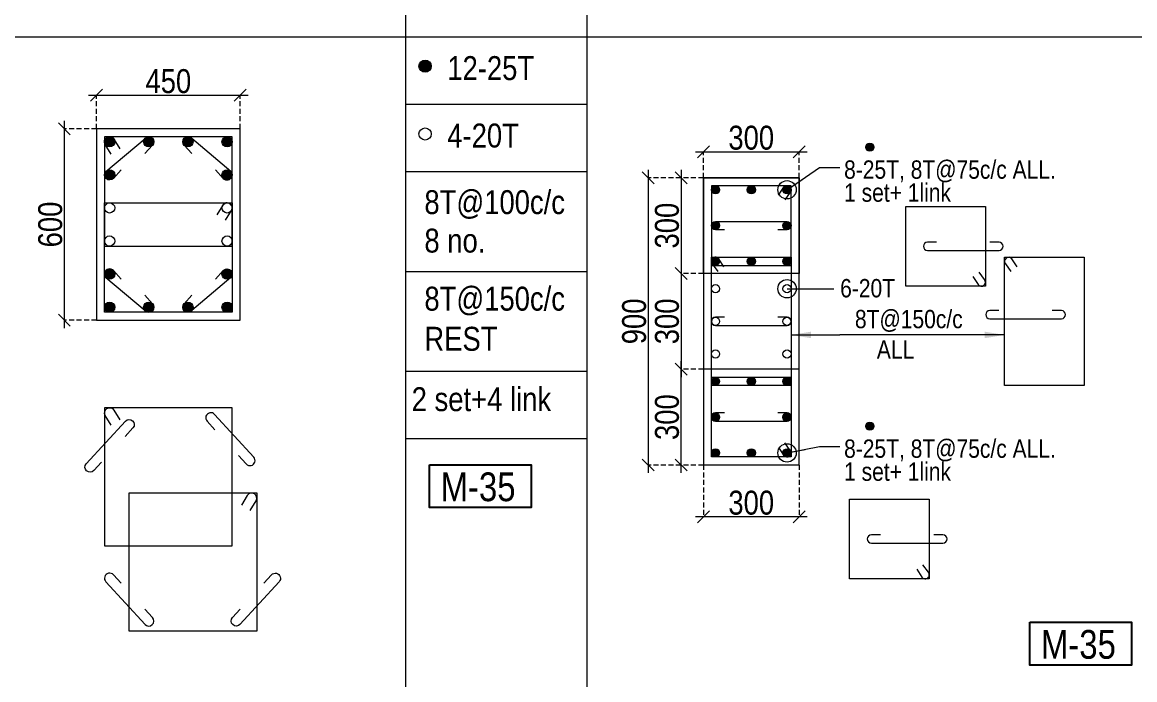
# Model space of a CAD drawing. Header units: millimetres. Extents: x 1112055 to 3390982, y -148532 to 766891.
# Drawn here: x 2098577 to 2112523, y 45613 to 53853 of the extents above; entities that cross this region are included whole.
import ezdxf
from ezdxf.enums import TextEntityAlignment as Align

# ---------------------------------------------------------------- set-up
doc = ezdxf.new("R2010")
doc.units = ezdxf.units.MM
doc.header["$PDMODE"] = 35
doc.header["$PDSIZE"] = -25
doc.linetypes.add('DASHED2', pattern=[0.375, 0.25, -0.125])
doc.linetypes.add('Hidden', pattern=[9.525, 6.35, -3.175])
for name, color, linetype, lineweight in [('B COL', 1, 'Continuous', 30), ('B COL. SIZE DIM', 220, 'Continuous', 25), ('B COLSCH', 204, 'Continuous', 20), ('B COLUMN', 1, 'Hidden', 9), ('B STEEL', 34, 'Continuous', 15), ('B-ST TEXT', 7, 'Continuous', 9)]:
    doc.layers.add(name, color=color, linetype=linetype, lineweight=lineweight)
doc.layers.add('B TEXT', color=7, linetype='Continuous')
doc.styles.add('dim inside', font='romans.shx', dxfattribs={"width": 0.8, "height": 125})
doc.styles.add('SWINC', font='swissc.ttf')
doc.styles.add('TAHOMA', font='tahoma.ttf')
doc.dimstyles.new('dim inside', dxfattribs={"dimtxt": 125, "dimasz": 100, "dimexe": 0, "dimexo": 0, "dimgap": 10, "dimtad": 0, "dimdec": 0, "dimzin": 0, "dimdsep": 46, "dimtxsty": 'dim inside', "dimblk": 'SMALL', "dimcen": 0.09, "dimadec": 0, "dimazin": 0, "dimtfac": 1, "dimtdec": 0, "dimtofl": 0, "dimtmove": 0, "dimatfit": 3, "dimfxl": 1, "dimtolj": 1, "dimtzin": 0, "dimarcsym": 2})
doc.dimstyles.new('PARESH', dxfattribs={"dimscale": 0, "dimtxt": 300, "dimasz": 150, "dimexe": 150, "dimexo": 150, "dimgap": 25, "dimtad": 1, "dimdec": 0, "dimzin": 0, "dimdsep": 46, "dimtxsty": 'TAHOMA', "dimblk": 'ARCHTICK', "dimcen": 100, "dimdle": 150, "dimclrd": 251, "dimclre": 251, "dimclrt": 6, "dimadec": 0, "dimazin": 0, "dimtfac": 1, "dimtdec": 0, "dimtix": 1, "dimtofl": 0, "dimtmove": 0, "dimatfit": 2, "dimfxl": 0.18, "dimtolj": 1, "dimtzin": 0, "dimlwd": 9, "dimlwe": 9, "dimarcsym": 0})

# ---------------------------------------------------------------- blocks, each defined once
blk = doc.blocks.new('_Oblique')
at = {"color": 0, "linetype": 'ByBlock', "lineweight": -2}
blk.add_line((-0.5, -0.5), (0.5, 0.5), dxfattribs=at)
blk = doc.blocks.new('*D3790')
at = {"layer": 'B COL. SIZE DIM', "color": 250, "lineweight": 9, "ltscale": 250, "transparency": 16777216}
blk.add_line((2099408, 52938), (2101408, 52938), dxfattribs=at)
at = {"layer": 'B COL. SIZE DIM', "color": 250, "linetype": 'DASHED2', "lineweight": 9, "ltscale": 250, "transparency": 16777216}
for p, q in [((2099508, 52518), (2099508, 52938)), ((2101308, 52518), (2101308, 52938))]:
    blk.add_line(p, q, dxfattribs=at)
at = {"layer": 'Defpoints', "color": 0, "transparency": 16777216}
for p in [(2101308, 52938), (2099508, 52518), (2101308, 52518)]:
    blk.add_point(p, dxfattribs=at)
at = {"layer": 'B COL. SIZE DIM', "color": 250, "lineweight": 9, "transparency": 16777216, "xscale": 150, "yscale": 150, "zscale": 150, "rotation": 180}
blk.add_blockref('_Oblique', (2099508, 52938), dxfattribs=at)
at = {"layer": 'B COL. SIZE DIM', "color": 250, "lineweight": 9, "transparency": 16777216, "xscale": 150, "yscale": 150, "zscale": 150}
blk.add_blockref('_Oblique', (2101308, 52938), dxfattribs=at)
at = {"layer": 'B COL. SIZE DIM', "color": 6, "transparency": 16777216, "insert": (2100408, 53113), "char_height": 300, "attachment_point": 5, "style": 'SWINC'}
blk.add_mtext('\\A1;450', dxfattribs=at)
blk = doc.blocks.new('*D3791')
at = {"layer": 'B COL. SIZE DIM', "color": 250, "lineweight": 9, "ltscale": 250, "transparency": 16777216}
blk.add_line((2099104, 52618), (2099104, 50018), dxfattribs=at)
at = {"layer": 'B COL. SIZE DIM', "color": 250, "linetype": 'DASHED2', "lineweight": 9, "ltscale": 250, "transparency": 16777216}
for p, q in [((2099508, 52518), (2099104, 52518)), ((2099508, 50118), (2099104, 50118))]:
    blk.add_line(p, q, dxfattribs=at)
at = {"layer": 'Defpoints', "color": 0, "transparency": 16777216}
for p in [(2099508, 52518), (2099104, 50118), (2099508, 50118)]:
    blk.add_point(p, dxfattribs=at)
at = {"layer": 'B COL. SIZE DIM', "color": 250, "lineweight": 9, "transparency": 16777216, "xscale": 150, "yscale": 150, "zscale": 150}
for p, rotation in [((2099104, 52518), 90), ((2099104, 50118), 270)]:
    blk.add_blockref('_Oblique', p, dxfattribs=dict(at, rotation=rotation))
at = {"layer": 'B COL. SIZE DIM', "color": 6, "transparency": 16777216, "insert": (2098929, 51318), "char_height": 300, "attachment_point": 5, "rotation": 90, "style": 'SWINC'}
blk.add_mtext('\\A1;600', dxfattribs=at)
blk = doc.blocks.new('*D3735')
at = {"layer": 'B COL. SIZE DIM', "color": 250, "lineweight": 9, "ltscale": 250, "transparency": 16777216}
blk.add_line((2107015, 52229), (2108415, 52229), dxfattribs=at)
at = {"layer": 'B COL. SIZE DIM', "color": 250, "linetype": 'DASHED2', "lineweight": 9, "ltscale": 250, "transparency": 16777216}
for p, q in [((2107115, 51904), (2107115, 52229)), ((2108315, 51904), (2108315, 52229))]:
    blk.add_line(p, q, dxfattribs=at)
at = {"layer": 'Defpoints', "color": 0, "transparency": 16777216}
for p in [(2108315, 52229), (2107115, 51904), (2108315, 51904)]:
    blk.add_point(p, dxfattribs=at)
at = {"layer": 'B COL. SIZE DIM', "color": 250, "lineweight": 9, "transparency": 16777216, "xscale": 150, "yscale": 150, "zscale": 150, "rotation": 180}
blk.add_blockref('_Oblique', (2107115, 52229), dxfattribs=at)
at = {"layer": 'B COL. SIZE DIM', "color": 250, "lineweight": 9, "transparency": 16777216, "xscale": 150, "yscale": 150, "zscale": 150}
blk.add_blockref('_Oblique', (2108315, 52229), dxfattribs=at)
at = {"layer": 'B COL. SIZE DIM', "color": 6, "transparency": 16777216, "insert": (2107715, 52404), "char_height": 300, "attachment_point": 5, "style": 'SWINC'}
blk.add_mtext('\\A1;300', dxfattribs=at)
blk = doc.blocks.new('*D3736')
at = {"layer": 'B COL. SIZE DIM', "color": 250, "lineweight": 9, "ltscale": 250, "transparency": 16777216}
blk.add_line((2106835, 50804), (2106835, 49404), dxfattribs=at)
at = {"layer": 'B COL. SIZE DIM', "color": 250, "linetype": 'DASHED2', "lineweight": 9, "ltscale": 250, "transparency": 16777216}
for p, q in [((2107115, 50704), (2106835, 50704)), ((2107115, 49504), (2106835, 49504))]:
    blk.add_line(p, q, dxfattribs=at)
at = {"layer": 'Defpoints', "color": 0, "transparency": 16777216}
for p in [(2107115, 50704), (2106835, 49504), (2107115, 49504)]:
    blk.add_point(p, dxfattribs=at)
at = {"layer": 'B COL. SIZE DIM', "color": 250, "lineweight": 9, "transparency": 16777216, "xscale": 150, "yscale": 150, "zscale": 150}
for p, rotation in [((2106835, 50704), 90), ((2106835, 49504), 270)]:
    blk.add_blockref('_Oblique', p, dxfattribs=dict(at, rotation=rotation))
at = {"layer": 'B COL. SIZE DIM', "color": 6, "transparency": 16777216, "insert": (2106660, 50104), "char_height": 300, "attachment_point": 5, "rotation": 90, "style": 'SWINC'}
blk.add_mtext('\\A1;300', dxfattribs=at)
blk = doc.blocks.new('*D3737')
at = {"layer": 'B COL. SIZE DIM', "color": 250, "lineweight": 9, "ltscale": 250, "transparency": 16777216}
blk.add_line((2106835, 52004), (2106835, 50604), dxfattribs=at)
at = {"layer": 'B COL. SIZE DIM', "color": 250, "linetype": 'DASHED2', "lineweight": 9, "ltscale": 250, "transparency": 16777216}
for p, q in [((2107115, 51904), (2106835, 51904)), ((2107115, 50704), (2106835, 50704))]:
    blk.add_line(p, q, dxfattribs=at)
at = {"layer": 'Defpoints', "color": 0, "transparency": 16777216}
for p in [(2107115, 51904), (2106835, 50704), (2107115, 50704)]:
    blk.add_point(p, dxfattribs=at)
at = {"layer": 'B COL. SIZE DIM', "color": 250, "lineweight": 9, "transparency": 16777216, "xscale": 150, "yscale": 150, "zscale": 150}
for p, rotation in [((2106835, 51904), 90), ((2106835, 50704), 270)]:
    blk.add_blockref('_Oblique', p, dxfattribs=dict(at, rotation=rotation))
at = {"layer": 'B COL. SIZE DIM', "color": 6, "transparency": 16777216, "insert": (2106660, 51304), "char_height": 300, "attachment_point": 5, "rotation": 90, "style": 'SWINC'}
blk.add_mtext('\\A1;300', dxfattribs=at)
blk = doc.blocks.new('*D3738')
at = {"layer": 'B COL. SIZE DIM', "color": 250, "lineweight": 9, "ltscale": 250, "transparency": 16777216}
blk.add_line((2106835, 48204), (2106835, 49604), dxfattribs=at)
at = {"layer": 'B COL. SIZE DIM', "color": 250, "linetype": 'DASHED2', "lineweight": 9, "ltscale": 250, "transparency": 16777216}
for p, q in [((2107115, 49504), (2106835, 49504)), ((2107115, 48304), (2106835, 48304))]:
    blk.add_line(p, q, dxfattribs=at)
at = {"layer": 'Defpoints', "color": 0, "transparency": 16777216}
for p in [(2106835, 49504), (2107115, 49504), (2107115, 48304)]:
    blk.add_point(p, dxfattribs=at)
at = {"layer": 'B COL. SIZE DIM', "color": 250, "lineweight": 9, "transparency": 16777216, "xscale": 150, "yscale": 150, "zscale": 150}
for p, rotation in [((2106835, 49504), 90), ((2106835, 48304), 270)]:
    blk.add_blockref('_Oblique', p, dxfattribs=dict(at, rotation=rotation))
at = {"layer": 'B COL. SIZE DIM', "color": 6, "transparency": 16777216, "insert": (2106660, 48904), "char_height": 300, "attachment_point": 5, "rotation": 90, "style": 'SWINC'}
blk.add_mtext('\\A1;300', dxfattribs=at)
blk = doc.blocks.new('*D3739')
at = {"layer": 'B COL. SIZE DIM', "color": 250, "lineweight": 9, "ltscale": 250, "transparency": 16777216}
blk.add_line((2106423, 52004), (2106423, 48204), dxfattribs=at)
at = {"layer": 'B COL. SIZE DIM', "color": 250, "linetype": 'DASHED2', "lineweight": 9, "ltscale": 250, "transparency": 16777216}
for p, q in [((2107115, 51904), (2106423, 51904)), ((2107115, 48304), (2106423, 48304))]:
    blk.add_line(p, q, dxfattribs=at)
at = {"layer": 'Defpoints', "color": 0, "transparency": 16777216}
for p in [(2107115, 51904), (2106423, 48304), (2107115, 48304)]:
    blk.add_point(p, dxfattribs=at)
at = {"layer": 'B COL. SIZE DIM', "color": 250, "lineweight": 9, "transparency": 16777216, "xscale": 150, "yscale": 150, "zscale": 150}
for p, rotation in [((2106423, 51904), 90), ((2106423, 48304), 270)]:
    blk.add_blockref('_Oblique', p, dxfattribs=dict(at, rotation=rotation))
at = {"layer": 'B COL. SIZE DIM', "color": 6, "transparency": 16777216, "insert": (2106248, 50104), "char_height": 300, "attachment_point": 5, "rotation": 90, "style": 'SWINC'}
blk.add_mtext('\\A1;900', dxfattribs=at)
blk = doc.blocks.new('*D3522')
at = {"layer": 'B COL. SIZE DIM', "color": 250, "linetype": 'DASHED2', "lineweight": 9, "ltscale": 250, "transparency": 16777216}
for p, q in [((2107115, 48304), (2107115, 47655)), ((2108315, 48304), (2108315, 47655))]:
    blk.add_line(p, q, dxfattribs=at)
at = {"layer": 'B COL. SIZE DIM', "color": 250, "lineweight": 9, "ltscale": 250, "transparency": 16777216}
blk.add_line((2108415, 47655), (2107015, 47655), dxfattribs=at)
at = {"layer": 'Defpoints', "color": 0, "transparency": 16777216}
for p in [(2107115, 48304), (2108315, 48304), (2107115, 47655)]:
    blk.add_point(p, dxfattribs=at)
at = {"layer": 'B COL. SIZE DIM', "color": 250, "lineweight": 9, "transparency": 16777216, "xscale": 150, "yscale": 150, "zscale": 150, "rotation": 180}
blk.add_blockref('_Oblique', (2107115, 47655), dxfattribs=at)
at = {"layer": 'B COL. SIZE DIM', "color": 250, "lineweight": 9, "transparency": 16777216, "xscale": 150, "yscale": 150, "zscale": 150}
blk.add_blockref('_Oblique', (2108315, 47655), dxfattribs=at)
at = {"layer": 'B COL. SIZE DIM', "color": 6, "transparency": 16777216, "insert": (2107715, 47830), "char_height": 300, "attachment_point": 5, "style": 'SWINC'}
blk.add_mtext('\\A1;300', dxfattribs=at)
blk = doc.blocks.new('_ArchTick')
at = {"color": 0, "linetype": 'ByBlock', "const_width": 0.15}
blk.add_lwpolyline([(-0.5, -0.5), (0.5, 0.5)], dxfattribs=at)

msp = doc.modelspace()

# ---------------------------------------------------------------- hatches: boundary and pattern name
at = {"layer": 'B STEEL', "lineweight": 9, "ltscale": 0.5}
h = msp.add_hatch(color=34, dxfattribs=at)
edge = h.paths.add_edge_path()
edge.add_arc((2103626.3, 53302.6), 76.8, 0, 360)
h = msp.add_hatch(color=34, dxfattribs=at)
edge = h.paths.add_edge_path()
edge.add_arc((2099672, 52354.4), 64, 0, 360)
h = msp.add_hatch(color=34, dxfattribs=at)
edge = h.paths.add_edge_path()
edge.add_arc((2100162.6, 52354.4), 64, 180, 540, ccw=False)
h = msp.add_hatch(color=34, dxfattribs=at)
edge = h.paths.add_edge_path()
edge.add_arc((2100653.3, 52354.4), 64, 180, 540, ccw=False)
h = msp.add_hatch(color=34, dxfattribs=at)
edge = h.paths.add_edge_path()
edge.add_arc((2101144, 52354.4), 64, 180, 540, ccw=False)
at = {"layer": 'B STEEL', "lineweight": 13}
h = msp.add_hatch(color=256, dxfattribs=at)
h.dxf.hatch_style = 1
edge = h.paths.add_edge_path()
edge.add_ellipse((2109202.3, 52287.4), major_axis=(51.4, 0), ratio=1, start_angle=0, end_angle=360)
at = {"layer": 'B STEEL', "lineweight": 30}
h = msp.add_hatch(color=34, dxfattribs=at)
edge = h.paths.add_edge_path()
edge.add_arc((2099672, 51940), 64, 0, 360)
h = msp.add_hatch(color=34, dxfattribs=at)
edge = h.paths.add_edge_path()
edge.add_arc((2101144, 51940), 64, 0, 360)
at = {"layer": 'B STEEL', "lineweight": 13}
h = msp.add_hatch(color=256, dxfattribs=at)
h.dxf.hatch_style = 1
edge = h.paths.add_edge_path()
edge.add_ellipse((2107266.9, 51753), major_axis=(51.4, 0), ratio=1, start_angle=0, end_angle=360)
at = {"layer": 'B STEEL'}
h = msp.add_hatch(color=256, dxfattribs=at)
h.dxf.hatch_style = 1
edge = h.paths.add_edge_path()
edge.add_ellipse((2107715.4, 51753), major_axis=(51.4, 0), ratio=1, start_angle=0, end_angle=360)
at = {"layer": 'B STEEL', "lineweight": 13}
h = msp.add_hatch(color=256, dxfattribs=at)
h.dxf.hatch_style = 1
edge = h.paths.add_edge_path()
edge.add_ellipse((2108164, 51753), major_axis=(51.4, 0), ratio=1, start_angle=0, end_angle=360)
h = msp.add_hatch(color=256, dxfattribs=at)
h.dxf.hatch_style = 1
edge = h.paths.add_edge_path()
edge.add_ellipse((2108164, 51753), major_axis=(51.4, 0), ratio=1, start_angle=0, end_angle=360)
h = msp.add_hatch(color=256, dxfattribs=at)
h.dxf.hatch_style = 1
edge = h.paths.add_edge_path()
edge.add_ellipse((2108164, 51753), major_axis=(51.4, 0), ratio=1, start_angle=0, end_angle=360)
h = msp.add_hatch(color=256, dxfattribs=at)
h.dxf.hatch_style = 1
edge = h.paths.add_edge_path()
edge.add_ellipse((2108164, 51753), major_axis=(51.4, 0), ratio=1, start_angle=0, end_angle=360)
h = msp.add_hatch(color=256, dxfattribs=at)
h.dxf.hatch_style = 1
edge = h.paths.add_edge_path()
edge.add_ellipse((2108164, 51753), major_axis=(51.4, 0), ratio=1, start_angle=0, end_angle=360)
h = msp.add_hatch(color=256, dxfattribs=at)
h.dxf.hatch_style = 1
edge = h.paths.add_edge_path()
edge.add_arc((2107266.9, 51304.4), 51.4, 0, 360, ccw=False)
at = {"layer": 'B STEEL'}
h = msp.add_hatch(color=256, dxfattribs=at)
h.dxf.hatch_style = 1
edge = h.paths.add_edge_path()
edge.add_ellipse((2108164, 51304.4), major_axis=(51.4, 0), ratio=1, start_angle=0, end_angle=360)
at = {"layer": 'B STEEL', "lineweight": 13}
h = msp.add_hatch(color=256, dxfattribs=at)
h.dxf.hatch_style = 1
edge = h.paths.add_edge_path()
edge.add_ellipse((2107266.9, 50855.9), major_axis=(51.4, 0), ratio=1, start_angle=0, end_angle=360)
h = msp.add_hatch(color=256, dxfattribs=at)
h.dxf.hatch_style = 1
edge = h.paths.add_edge_path()
edge.add_arc((2107715.4, 50855.9), 51.4, 0, 360, ccw=False)
h = msp.add_hatch(color=256, dxfattribs=at)
h.dxf.hatch_style = 1
edge = h.paths.add_edge_path()
edge.add_ellipse((2108164, 50855.9), major_axis=(51.4, 0), ratio=1, start_angle=0, end_angle=360)
at = {"layer": 'B STEEL', "lineweight": 30}
h = msp.add_hatch(color=34, dxfattribs=at)
edge = h.paths.add_edge_path()
edge.add_arc((2099672, 50696.8), 64, 0, 360)
h = msp.add_hatch(color=34, dxfattribs=at)
edge = h.paths.add_edge_path()
edge.add_arc((2101144, 50696.8), 64, 0, 360)
at = {"layer": 'B STEEL', "lineweight": 9, "ltscale": 0.5}
h = msp.add_hatch(color=34, dxfattribs=at)
edge = h.paths.add_edge_path()
edge.add_arc((2099672, 50282.4), 64, 0, 360, ccw=False)
h = msp.add_hatch(color=34, dxfattribs=at)
edge = h.paths.add_edge_path()
edge.add_arc((2100162.6, 50282.4), 64, -180, 180)
h = msp.add_hatch(color=34, dxfattribs=at)
edge = h.paths.add_edge_path()
edge.add_arc((2100653.3, 50282.4), 64, -180, 180)
h = msp.add_hatch(color=34, dxfattribs=at)
edge = h.paths.add_edge_path()
edge.add_arc((2101144, 50282.4), 64, -180, 180)
at = {"layer": 'B STEEL', "lineweight": 13}
h = msp.add_hatch(color=256, dxfattribs=at)
h.dxf.hatch_style = 1
edge = h.paths.add_edge_path()
edge.add_ellipse((2107266.9, 49353), major_axis=(51.4, 0), ratio=1, start_angle=0, end_angle=360)
h = msp.add_hatch(color=256, dxfattribs=at)
h.dxf.hatch_style = 1
edge = h.paths.add_edge_path()
edge.add_arc((2107715.4, 49353), 51.4, 0, 360)
h = msp.add_hatch(color=256, dxfattribs=at)
h.dxf.hatch_style = 1
edge = h.paths.add_edge_path()
edge.add_ellipse((2108164, 49353), major_axis=(51.4, 0), ratio=1, start_angle=0, end_angle=360)
h = msp.add_hatch(color=256, dxfattribs=at)
h.dxf.hatch_style = 1
edge = h.paths.add_edge_path()
edge.add_arc((2107266.9, 48904.4), 51.4, 0, 360)
at = {"layer": 'B STEEL'}
h = msp.add_hatch(color=256, dxfattribs=at)
h.dxf.hatch_style = 1
edge = h.paths.add_edge_path()
edge.add_ellipse((2108164, 48904.4), major_axis=(51.4, 0), ratio=1, start_angle=0, end_angle=360)
at = {"layer": 'B STEEL', "lineweight": 13}
h = msp.add_hatch(color=256, dxfattribs=at)
h.dxf.hatch_style = 1
edge = h.paths.add_edge_path()
edge.add_ellipse((2109202.3, 48790.2), major_axis=(51.4, 0), ratio=1, start_angle=0, end_angle=360)
h = msp.add_hatch(color=256, dxfattribs=at)
h.dxf.hatch_style = 1
edge = h.paths.add_edge_path()
edge.add_ellipse((2107266.9, 48455.9), major_axis=(51.4, 0), ratio=1, start_angle=0, end_angle=360)
at = {"layer": 'B STEEL'}
h = msp.add_hatch(color=256, dxfattribs=at)
h.dxf.hatch_style = 1
edge = h.paths.add_edge_path()
edge.add_ellipse((2107715.4, 48455.9), major_axis=(51.4, 0), ratio=1, start_angle=0, end_angle=360)
at = {"layer": 'B STEEL', "lineweight": 13}
h = msp.add_hatch(color=256, dxfattribs=at)
h.dxf.hatch_style = 1
edge = h.paths.add_edge_path()
edge.add_ellipse((2108164, 48455.9), major_axis=(51.4, 0), ratio=1, start_angle=0, end_angle=360)
h = msp.add_hatch(color=256, dxfattribs=at)
h.dxf.hatch_style = 1
edge = h.paths.add_edge_path()
edge.add_ellipse((2108164, 48455.9), major_axis=(51.4, 0), ratio=1, start_angle=0, end_angle=360)
h = msp.add_hatch(color=256, dxfattribs=at)
h.dxf.hatch_style = 1
edge = h.paths.add_edge_path()
edge.add_ellipse((2108164, 48455.9), major_axis=(51.4, 0), ratio=1, start_angle=0, end_angle=360)
h = msp.add_hatch(color=256, dxfattribs=at)
h.dxf.hatch_style = 1
edge = h.paths.add_edge_path()
edge.add_ellipse((2108164, 48455.9), major_axis=(51.4, 0), ratio=1, start_angle=0, end_angle=360)
h = msp.add_hatch(color=256, dxfattribs=at)
h.dxf.hatch_style = 1
edge = h.paths.add_edge_path()
edge.add_ellipse((2108164, 48455.9), major_axis=(51.4, 0), ratio=1, start_angle=0, end_angle=360)

# ---------------------------------------------------------------- linework, layer by layer
at = {"layer": 'B COL', "lineweight": 13}
for points in [[(2107115.4, 48304.4), (2108315.4, 48304.4), (2108315.4, 51904.4), (2107115.4, 51904.4)], [(2107115.4, 51904.4), (2108315.4, 51904.4), (2108315.4, 50704.4), (2107115.4, 50704.4)], [(2107115.4, 51904.4), (2108315.4, 51904.4), (2108315.4, 50704.4), (2107115.4, 50704.4)], [(2107115.4, 48304.4), (2108315.4, 48304.4), (2108315.4, 49504.4), (2107115.4, 49504.4)]]:
    msp.add_lwpolyline(points, close=True, dxfattribs=at)
at = {"layer": 'B COLSCH', "color": 250, "lineweight": 0}
for p, q in [((2103380.1, 86630.3), (2103380.1, 28951.4)), ((2105654.4, 86630.3), (2105654.4, 21698.7)), ((2079293.2, 53670.9), (2221391.2, 53670.9)), ((2103380.1, 52825.9), (2105654.4, 52825.9)), ((2103380.1, 51980.9), (2105654.4, 51980.9)), ((2103380.1, 50731.1), (2105654.4, 50731.1)), ((2103380.1, 49481.4), (2105654.4, 49481.4)), ((2103380.1, 48636.4), (2105654.4, 48636.4))]:
    msp.add_line(p, q, dxfattribs=at)
at = {"layer": 'B COLUMN', "color": 1, "linetype": 'ByBlock', "lineweight": 20}
msp.add_lwpolyline([(2099508, 50118.4), (2101308, 50118.4), (2101308, 52518.4), (2099508, 52518.4)], close=True, dxfattribs=at)
at = {"layer": 'B STEEL', "color": 34, "lineweight": 9, "ltscale": 0.5}
for points in [[(2099608, 51047.2), (2101208, 51047.2), (2101208, 52418.4), (2099608, 52418.4)], [(2099608, 51589.6), (2101208, 51589.6), (2101208, 50218.4), (2099608, 50218.4)], [(2099608, 47291.4), (2101208, 47291.4), (2101208, 49022.6), (2099608, 49022.6)], [(2099916.5, 47953.8), (2101516.5, 47953.8), (2101516.5, 46222.6), (2099916.5, 46222.6)]]:
    msp.add_lwpolyline(points, close=True, dxfattribs=at)
for points in [[(2099692.2, 52199.4), (2099617.5, 52320.8, -1), (2099726.5, 52388), (2099801.3, 52266.5)], [(2099815.6, 52001.8), (2099719.1, 51896.7, -1), (2099624.8, 51983.3), (2100115.5, 52397.7, -1), (2100209.8, 52311.1), (2100113.3, 52206)], [(2101000.3, 52001.8), (2101096.8, 51896.7, 1), (2101191.1, 51983.3), (2100700.5, 52397.7, 1), (2100606.1, 52311.1), (2100702.6, 52206)], [(2101123.7, 51370.6), (2101198.5, 51492.1, 1), (2101089.4, 51559.2), (2101014.7, 51437.7)], [(2099815.6, 50635.1), (2099719.1, 50740.1, 1), (2099624.8, 50653.5), (2100115.5, 50239.1, 1), (2100209.8, 50325.7), (2100113.3, 50430.8)], [(2101000.3, 50635.1), (2101096.8, 50740.1, -1), (2101191.1, 50653.5), (2100700.5, 50239.1, -1), (2100606.1, 50325.7), (2100702.6, 50430.8)], [(2099692.2, 48803.5), (2099617.5, 48925, -1), (2099726.5, 48992.1), (2099801.3, 48870.6)], [(2101288.1, 48422.3), (2101384.5, 48317.2, 1), (2101478.9, 48403.8), (2100988.2, 48938.2, 1), (2100893.9, 48851.6), (2100990.4, 48746.5)], [(2099570.3, 48338.6), (2099473.8, 48233.5, -1), (2099379.5, 48320.1), (2099870.2, 48854.5, -1), (2099964.5, 48767.9), (2099868, 48662.9)], [(2101432.3, 47734.7), (2101507, 47856.2, 1), (2101398, 47923.3), (2101323.2, 47801.8)], [(2099815.6, 46822.9), (2099719.1, 46928, 1), (2099624.8, 46841.4), (2100115.5, 46307, 1), (2100209.8, 46393.6), (2100113.3, 46498.6)], [(2101605.8, 46822.9), (2101702.3, 46928, -1), (2101796.6, 46841.4), (2101306, 46307, -1), (2101211.7, 46393.6), (2101308.1, 46498.6)]]:
    msp.add_lwpolyline(points, format="xyb", dxfattribs=at)
at = {"layer": 'B STEEL', "lineweight": 13}
for points in [[(2107215.4, 50804.4), (2108215.4, 50804.4), (2108215.4, 51804.4), (2107215.4, 51804.4)], [(2109651.1, 51545.3), (2110651.1, 51545.3), (2110651.1, 50545.3), (2109651.1, 50545.3)], [(2107215.4, 49404.4), (2108215.4, 49404.4), (2108215.4, 48404.4), (2107215.4, 48404.4)], [(2108947.5, 47876.8), (2109947.5, 47876.8), (2109947.5, 46876.8), (2108947.5, 46876.8)]]:
    msp.add_lwpolyline(points, close=True, dxfattribs=at)
for points in [[(2108058.4, 51684.3), (2108123.2, 51784.2, -1), (2108204.9, 51721.8), (2108135.9, 51626.9)], [(2107381.4, 51253), (2107266.9, 51253, -1), (2107266.9, 51355.9), (2108164, 51355.9, -1), (2108164, 51253), (2108049.5, 51253)], [(2110038.9, 51096.7), (2109924.3, 51096.7, 1), (2109924.3, 50993.9), (2110821.5, 50993.9, 1), (2110821.5, 51096.7), (2110706.9, 51096.7)], [(2110494.1, 50665.5), (2110558.8, 50565.5, 1), (2110640.5, 50628), (2110571.5, 50722.8)], [(2107381.4, 48955.9), (2107266.9, 48955.9, 1), (2107266.9, 48853), (2108164, 48853, 1), (2108164, 48955.9), (2108049.5, 48955.9)], [(2108058.4, 48524.6), (2108123.2, 48424.6, 1), (2108204.9, 48487.1), (2108135.9, 48582)], [(2109335.3, 47428.2), (2109220.8, 47428.2, 1), (2109220.8, 47325.4), (2110117.9, 47325.4, 1), (2110117.9, 47428.2), (2110003.4, 47428.2)], [(2109790.5, 46997), (2109855.3, 46897, 1), (2109937, 46959.4), (2109868, 47054.3)]]:
    msp.add_lwpolyline(points, format="xyb", dxfattribs=at)
at = {"layer": 'B STEEL', "color": 3, "lineweight": 13}
for points in [[(2108215.4, 49301.6), (2107215.4, 49301.6), (2107215.4, 50907.3), (2108215.4, 50907.3)], [(2111890.2, 49301.6), (2110890.2, 49301.6), (2110890.2, 50907.3), (2111890.2, 50907.3)]]:
    msp.add_lwpolyline(points, close=True, dxfattribs=at)
for points in [[(2107372.5, 50787.1), (2107307.7, 50887.1, 1), (2107226, 50824.6), (2107295, 50729.8)], [(2111047.2, 50787.1), (2110982.4, 50887.1, 1), (2110900.7, 50824.6), (2110969.8, 50729.8)], [(2110820.9, 50240.2), (2110706.3, 50240.2, 1), (2110706.3, 50137.4), (2111603.5, 50137.4, 1), (2111603.5, 50240.2), (2111488.9, 50240.2)], [(2107381.4, 50155.2), (2107266.9, 50155.2, 1), (2107266.9, 50052.4), (2108164, 50052.4, 1), (2108164, 50155.2), (2108049.5, 50155.2)]]:
    msp.add_lwpolyline(points, format="xyb", dxfattribs=at)
at = {"layer": 'B STEEL', "color": 34, "lineweight": 9, "ltscale": 0.5}
for centre, radius in [((2103626.3, 53302.6), 76.8), ((2103626.3, 52452.3), 76.8), ((2099672, 52354.4), 64), ((2100162.6, 52354.4), 64), ((2100653.3, 52354.4), 64), ((2101144, 52354.4), 64), ((2099672, 51940), 64), ((2101144, 51940), 64), ((2099672, 51525.6), 64), ((2101144, 51525.6), 64), ((2099672, 51111.2), 64), ((2101144, 51111.2), 64), ((2099672, 50696.8), 64), ((2101144, 50696.8), 64), ((2099672, 50282.4), 64), ((2100162.6, 50282.4), 64), ((2100653.3, 50282.4), 64), ((2101144, 50282.4), 64)]:
    msp.add_circle(centre, radius, dxfattribs=at)
at = {"layer": 'B STEEL', "lineweight": 13}
for centre in [(2109202.3, 52287.4), (2107266.9, 51753), (2107715.4, 51753), (2108164, 51753), (2107266.9, 51304.4), (2108164, 51304.4), (2107266.9, 50855.9), (2107715.4, 50855.9), (2108164, 50855.9), (2107266.9, 50513), (2108164, 50513), (2107266.9, 50103.8), (2108164, 50103.8), (2107266.9, 49695.8), (2108164, 49695.8), (2107266.9, 49353), (2107715.4, 49353), (2108164, 49353), (2107266.9, 48904.4), (2108164, 48904.4), (2109202.3, 48790.2), (2107266.9, 48455.9), (2107715.4, 48455.9), (2108164, 48455.9)]:
    msp.add_circle(centre, 51.4, dxfattribs=at)
at = {"layer": 'B TEXT', "color": 1}
for points in [[(2103683.7, 48307.3), (2104958.3, 48307.3), (2104958.3, 47769.4), (2103683.7, 47769.4)], [(2111209.4, 46332.7), (2112484, 46332.7), (2112484, 45794.7), (2111209.4, 45794.7)]]:
    msp.add_lwpolyline(points, close=True, dxfattribs=at)

# ---------------------------------------------------------------- texts
at = {"layer": 'B TEXT', "style": 'SWINC'}
for s, p in [('12-25T', (2103904.9, 53128)), ('4-20T', (2103904.9, 52283)), ('8T@100c/c', (2103617.9, 51448.2)), ('8 no.', (2103617.9, 50966.4)), ('8T@150c/c', (2103617.9, 50238.3)), ('REST', (2103617.9, 49735.9)), ('2 set+4 link', (2103458.3, 48978.9))]:
    msp.add_text(s, height=300, dxfattribs=at).set_placement(p)
at = {"layer": 'B TEXT', "lineweight": 15, "style": 'SWINC'}
for s, p in [('8-25T, 8T@75c/c ALL.', (2108879.1, 51822.4)), ('1 set+ 1link', (2108879.1, 51534.3)), ('6-20T', (2108829.5, 50335.8)), ('8T@150c/c', (2109015, 49949.2)), ('ALL', (2109289.5, 49568.5)), ('8-25T, 8T@75c/c ALL.', (2108879.1, 48325.2)), ('1 set+ 1link', (2108879.1, 48037.1))]:
    msp.add_text(s, height=230, dxfattribs=at).set_placement(p, align=Align.BOTTOM_LEFT)
at = {"layer": 'B TEXT', "color": 1, "style": 'SWINC'}
for p in [(2103821.1, 47742.8), (2111346.8, 45768.1)]:
    msp.add_text('M-35', height=360, dxfattribs=at).set_placement(p, align=Align.BOTTOM_LEFT)

# ---------------------------------------------------------------- dimensions: what is measured, and where the dimension line sits
at = {"layer": 'B COL. SIZE DIM', "color": 250, "ltscale": 250}
for base, p1, p2, picture, middle in [((2101308, 52938.4), (2099508, 52518.4), (2101308, 52518.4), '*D3790', (2100408, 53113.4)), ((2108315.4, 52229.3), (2107115.4, 51904.4), (2108315.4, 51904.4), '*D3735', (2107715.4, 52404.3)), ((2107115.4, 47654.9), (2108315.4, 48304.4), (2107115.4, 48304.4), '*D3522', (2107715.4, 47829.9))]:
    dim = msp.add_linear_dim(base=base, p1=p1, p2=p2, dimstyle='dim inside', override={"dimtxt": 300, "dimasz": 150, "dimgap": 25, "dimtad": 3, "dimlfac": 0.25, "dimtxsty": 'SWINC', "dimblk1": 'Oblique', "dimblk2": 'Oblique', "dimsah": 1, "dimdle": 100, "dimclrd": 250, "dimclre": 250, "dimclrt": 6, "dimfxl": 1000, "dimlwd": 9, "dimlwe": 9}, dxfattribs=at)
    dim.commit()
    dim.dimension.update_dxf_attribs({"geometry": picture, "text_midpoint": middle})
for base, p1, p2, angle, picture, middle in [((2099104.1, 50118.4), (2099508, 52518.4), (2099508, 50118.4), 90, '*D3791', (2098929.1, 51318.4)), ((2106422.7, 48304.4), (2107115.4, 51904.4), (2107115.4, 48304.4), 90, '*D3739', (2106247.7, 50104.4)), ((2106834.9, 50704.4), (2107115.4, 51904.4), (2107115.4, 50704.4), 90, '*D3737', (2106659.9, 51304.4)), ((2106834.9, 49504.4), (2107115.4, 50704.4), (2107115.4, 49504.4), 90, '*D3736', (2106659.9, 50104.4)), ((2106834.9, 49504.4), (2107115.4, 48304.4), (2107115.4, 49504.4), 270, '*D3738', (2106659.9, 48904.4))]:
    dim = msp.add_linear_dim(base=base, p1=p1, p2=p2, angle=angle, dimstyle='dim inside', override={"dimtxt": 300, "dimasz": 150, "dimgap": 25, "dimtad": 3, "dimlfac": 0.25, "dimtxsty": 'SWINC', "dimblk1": 'Oblique', "dimblk2": 'Oblique', "dimsah": 1, "dimdle": 100, "dimclrd": 250, "dimclre": 250, "dimclrt": 6, "dimfxl": 1000, "dimlwd": 9, "dimlwe": 9}, dxfattribs=at)
    dim.commit()
    dim.dimension.update_dxf_attribs({"geometry": picture, "text_midpoint": middle})

# ---------------------------------------------------------------- leaders
at = {"layer": 'B-ST TEXT', "lineweight": 15}
for points, override in [([(2108164, 51753), (2108571.2, 52032.6), (2108825.6, 52032.6)], {"dimscale": 1, "dimasz": 230, "dimtad": 0, "dimclrd": 0, "dimldrblk": 'Origin', "dimtfill": 2}), ([(2108164, 50513), (2108752.4, 50513)], {"dimscale": 1, "dimasz": 230, "dimtad": 0, "dimclrd": 0, "dimldrblk": 'Origin', "dimtfill": 2}), ([(2108215.4, 49934.3), (2108824.7, 49934.3)], {"dimscale": 1, "dimasz": 250, "dimtad": 0, "dimclrd": 0, "dimtfill": 2}), ([(2110890.2, 49934.3), (2108824.7, 49934.3)], {"dimscale": 1, "dimasz": 250, "dimtad": 0, "dimclrd": 0, "dimtfill": 2}), ([(2108164, 48455.9), (2108571.2, 48535.5), (2108825.6, 48535.5)], {"dimscale": 1, "dimasz": 230, "dimtad": 0, "dimclrd": 0, "dimldrblk": 'Origin', "dimtfill": 2})]:
    msp.add_leader(points, dimstyle='PARESH', override=override, dxfattribs=at)

doc.saveas('drawing.dxf')
